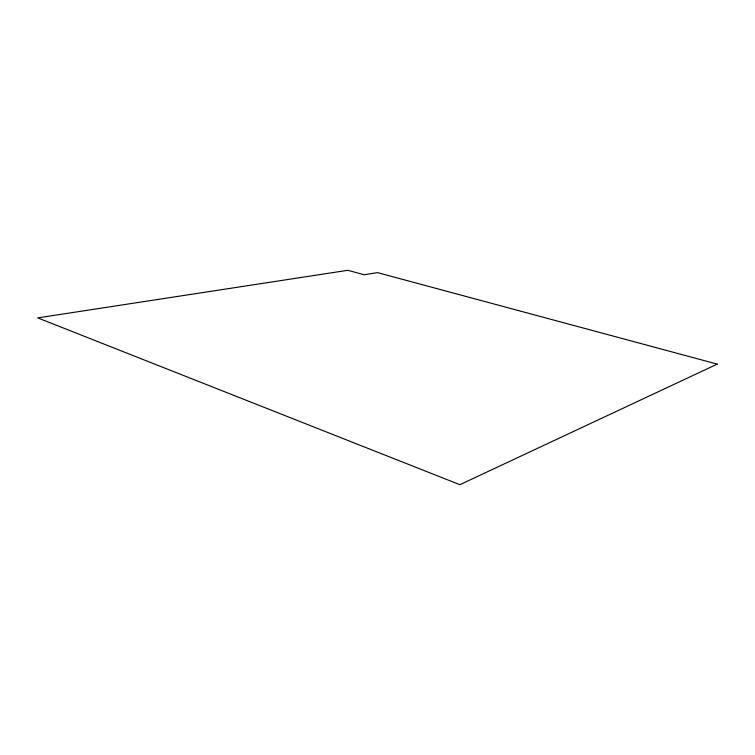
<?xml version="1.0" encoding="UTF-8"?>
<svg xmlns="http://www.w3.org/2000/svg" width="755" height="755" viewBox="0 0 755 755"><rect width="100%" height="100%" fill="white"/><g stroke="black" fill="none" stroke-linecap="round" stroke-linejoin="round"><path stroke-width="1.13" d="M717.25 364.108L459.889 484.701L37.75 317.893L347.829 270.299L364.203 274.773L377.5 272.621L717.25 364.108"/></g></svg>
